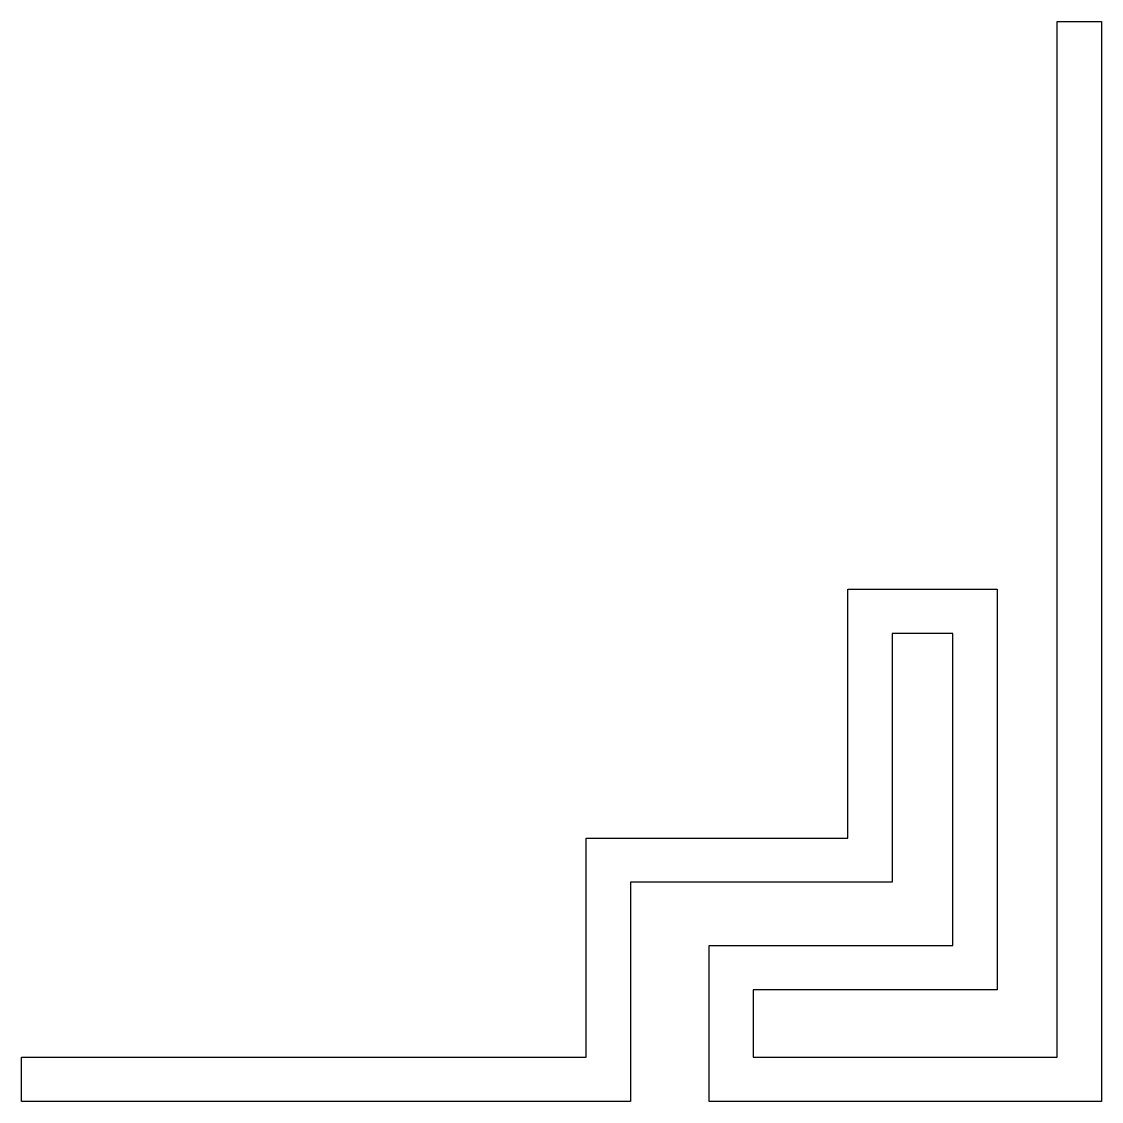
# Model space of a CAD drawing. Header units: centimetres. Extents: x -9.9 to 10, y -14.4 to 5.6.
import ezdxf

# ---------------------------------------------------------------- set-up
doc = ezdxf.new("R2010")
doc.units = ezdxf.units.CM
doc.header["$MEASUREMENT"] = 0
doc.layers.add('layer 1', color=7, linetype='Continuous')

msp = doc.modelspace()

# ---------------------------------------------------------------- linework, layer by layer
at = {"layer": 'layer 1', "color": 242}
msp.add_open_spline([(-9.9253, -14.36117), (-9.9253, -14.36117), (1.31582, -14.36117), (1.31582, -14.36117), (1.31582, -14.36117), (1.31582, -14.36117), (1.31582, -10.3162), (1.31582, -10.3162), (1.31582, -10.3162), (1.31582, -10.3162), (6.14413, -10.3162), (6.14413, -10.3162), (6.14413, -10.3162), (6.14413, -10.3162), (6.14413, -5.72155), (6.14413, -5.72155), (6.14413, -5.72155), (6.14413, -5.72155), (7.26669, -5.72155), (7.26669, -5.72155), (7.26669, -5.72155), (7.26669, -5.72155), (7.26669, -11.48533), (7.26669, -11.48533), (7.26669, -11.48533), (7.26669, -11.48533), (2.76534, -11.48533), (2.76534, -11.48533), (2.76534, -11.48533), (2.76534, -11.48533), (2.76534, -14.36117), (2.76534, -14.36117), (2.76534, -14.36117), (2.76534, -14.36117), (10.00953, -14.36117), (10.00953, -14.36117), (10.00953, -14.36117), (10.00953, -14.36117), (10.00953, 5.57366), (10.00953, 5.57366), (10.00953, 5.57366), (10.00953, 5.57366), (9.19253, 5.57366), (9.19253, 5.57366), (9.19253, 5.57366), (9.19253, 5.57366), (9.19253, -13.54417), (9.19253, -13.54417), (9.19253, -13.54417), (9.19253, -13.54417), (3.58235, -13.54417), (3.58235, -13.54417), (3.58235, -13.54417), (3.58235, -13.54417), (3.58235, -12.30233), (3.58235, -12.30233), (3.58235, -12.30233), (3.58235, -12.30233), (8.0837, -12.30233), (8.0837, -12.30233), (8.0837, -12.30233), (8.0837, -12.30233), (8.0837, -4.90455), (8.0837, -4.90455), (8.0837, -4.90455), (8.0837, -4.90455), (5.32713, -4.90455), (5.32713, -4.90455), (5.32713, -4.90455), (5.32713, -4.90455), (5.32713, -9.4992), (5.32713, -9.4992), (5.32713, -9.4992), (5.32713, -9.4992), (0.49882, -9.4992), (0.49882, -9.4992), (0.49882, -9.4992), (0.49882, -9.4992), (0.49882, -13.54417), (0.49882, -13.54417), (0.49882, -13.54417), (0.49882, -13.54417), (-9.9253, -13.54417), (-9.9253, -13.54417), (-9.9253, -13.54417), (-9.9253, -13.54417), (-9.9253, -14.36117), (-9.9253, -14.36117)], degree=3, knots=[0, 0, 0, 0, 0.04347826, 0.04347826, 0.04347826, 0.04347826, 0.08695652, 0.08695652, 0.08695652, 0.08695652, 0.13043478, 0.13043478, 0.13043478, 0.13043478, 0.17391304, 0.17391304, 0.17391304, 0.17391304, 0.2173913, 0.2173913, 0.2173913, 0.2173913, 0.26086957, 0.26086957, 0.26086957, 0.26086957, 0.30434783, 0.30434783, 0.30434783, 0.30434783, 0.34782609, 0.34782609, 0.34782609, 0.34782609, 0.39130435, 0.39130435, 0.39130435, 0.39130435, 0.43478261, 0.43478261, 0.43478261, 0.43478261, 0.47826087, 0.47826087, 0.47826087, 0.47826087, 0.52173913, 0.52173913, 0.52173913, 0.52173913, 0.56521739, 0.56521739, 0.56521739, 0.56521739, 0.60869565, 0.60869565, 0.60869565, 0.60869565, 0.65217391, 0.65217391, 0.65217391, 0.65217391, 0.69565217, 0.69565217, 0.69565217, 0.69565217, 0.73913043, 0.73913043, 0.73913043, 0.73913043, 0.7826087, 0.7826087, 0.7826087, 0.7826087, 0.82608696, 0.82608696, 0.82608696, 0.82608696, 0.86956522, 0.86956522, 0.86956522, 0.86956522, 0.91304348, 0.91304348, 0.91304348, 0.91304348, 1, 1, 1, 1], dxfattribs=at)

doc.saveas('drawing.dxf')
